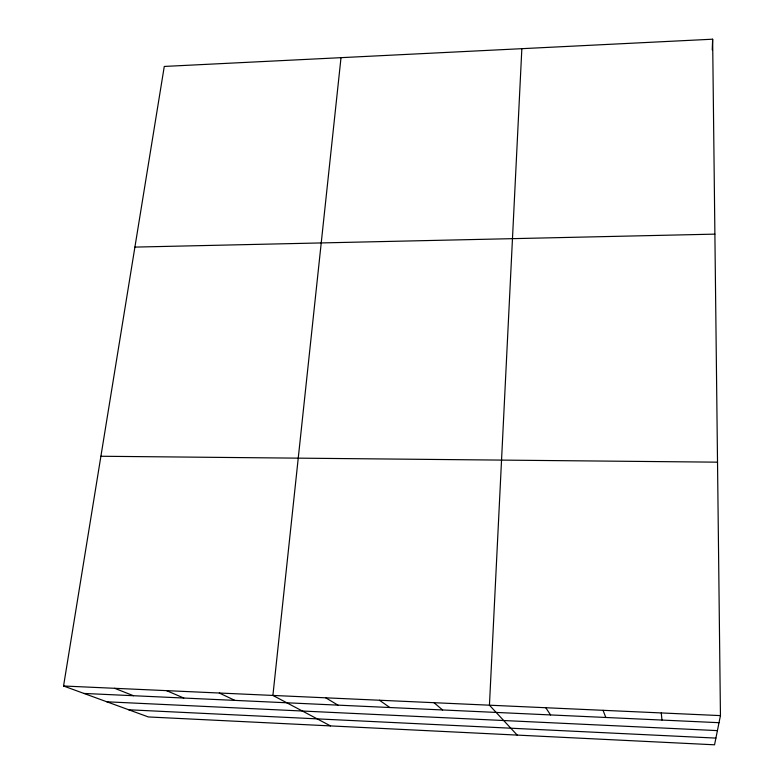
<?xml version="1.0" encoding="UTF-8"?>
<svg xmlns="http://www.w3.org/2000/svg" width="784" height="784" viewBox="0 0 784 784"><rect width="100%" height="100%" fill="white"/><g stroke="black" fill="none" stroke-linecap="round" stroke-linejoin="round"><path stroke-width="1.18" d="M712.244 49.892L712.636 39.2L164.277 66.444L63.553 686L148.362 716.948L714.547 744.8L720.447 715.606L712.636 39.2M521.85 48.677L489.441 705.198L517.215 735.098M341.011 57.663L272.901 695.437L330.505 725.906M134.907 247.097L714.89 234.132M100.901 456.259L717.517 462.168M63.553 686L720.447 715.606M83.917 693.438L719.016 722.691M106.84 701.798L717.419 730.61M128.694 709.775L715.9 738.097M114.65 688.303L133.476 695.722M166.561 690.645L183.799 698.034M219.304 693.027L234.896 700.396M325.752 697.819L337.933 705.139M379.446 700.239L389.864 707.531M434.003 702.699L442.597 709.961M545.782 707.736L550.554 714.93M603.043 710.314L605.816 717.478M661.265 712.94L661.97 720.065"/></g></svg>
